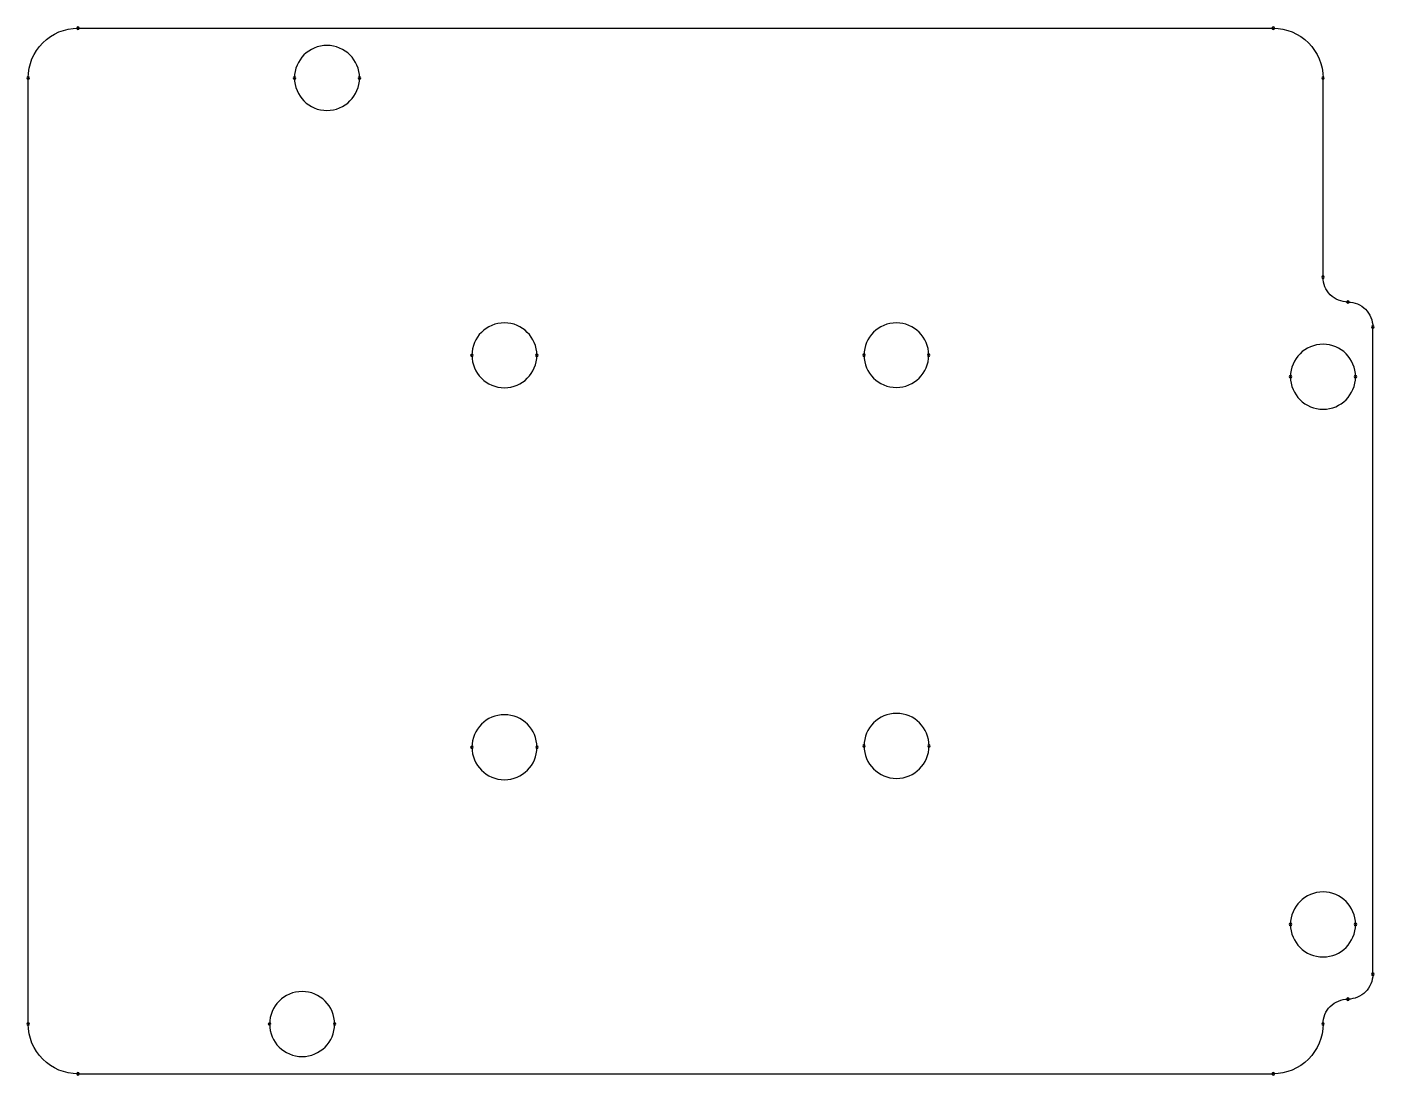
# Model space of a CAD drawing. Header units: millimetres. Extents: x 103.3 to 172, y 97.9 to 151.3.
import ezdxf

# ---------------------------------------------------------------- set-up
doc = ezdxf.new("R2010")
doc.units = ezdxf.units.MM
doc.layers.add('KeepOutLayer', color=6, linetype='CONTINUOUS')

msp = doc.modelspace()

# ---------------------------------------------------------------- linework, layer by layer
at = {"layer": 'KeepOutLayer'}
for points in [[(103.378, 148.717, -0.414214), (105.918, 151.257, -0.414214)], [(166.878, 151.257, -0.414214), (169.418, 148.717, -0.414214)], [(170.688, 137.287, -0.414214), (169.418, 138.557, -0.414214)], [(170.688, 137.287, -0.414214), (171.958, 136.017, -0.414214)], [(171.958, 102.997, -0.414214), (170.688, 101.727, -0.414214)], [(169.418, 100.457, -0.414214), (170.688, 101.727, -0.414214)], [(105.918, 97.917, -0.414214), (103.378, 100.457, -0.414214)], [(169.418, 100.457, -0.414214), (166.878, 97.917, -0.414214)]]:
    msp.add_lwpolyline(points, format="xyb", dxfattribs=at)
for points in [[(105.855, 151.257, 1), (105.982, 151.257, 1)], [(105.855, 151.257, 1), (105.982, 151.257, 1)], [(166.815, 151.257, 1), (166.941, 151.257, 1)], [(166.815, 151.257, 1), (166.941, 151.257, 1)], [(120.277, 148.717, 1), (116.959, 148.717, 1)], [(103.314, 148.717, 1), (103.442, 148.717, 1)], [(103.314, 148.717, 1), (103.442, 148.717, 1)], [(116.896, 148.717, 1), (117.023, 148.717, 1)], [(120.213, 148.717, 1), (120.34, 148.717, 1)], [(169.355, 148.717, 1), (169.482, 148.717, 1)], [(169.355, 148.717, 1), (169.482, 148.717, 1)], [(169.355, 138.557, 1), (169.482, 138.557, 1)], [(169.354, 138.557, 1), (169.481, 138.557, 1)], [(170.624, 137.287, 1), (170.751, 137.287, 1)], [(170.624, 137.287, 1), (170.751, 137.287, 1)], [(129.321, 134.57, 1), (126.009, 134.57, 1)], [(149.307, 134.577, 1), (146.009, 134.577, 1)], [(171.894, 136.017, 1), (172.022, 136.017, 1)], [(171.894, 136.017, 1), (172.021, 136.017, 1)], [(171.077, 133.477, 1), (167.759, 133.477, 1)], [(125.945, 134.57, 1), (126.072, 134.57, 1)], [(129.258, 134.57, 1), (129.385, 134.57, 1)], [(145.945, 134.577, 1), (146.072, 134.577, 1)], [(149.244, 134.577, 1), (149.371, 134.577, 1)], [(167.696, 133.477, 1), (167.823, 133.477, 1)], [(171.013, 133.477, 1), (171.14, 133.477, 1)], [(129.327, 114.577, 1), (126.009, 114.577, 1)], [(149.324, 114.645, 1), (146.008, 114.645, 1)], [(125.945, 114.577, 1), (126.072, 114.577, 1)], [(129.264, 114.577, 1), (129.391, 114.577, 1)], [(145.944, 114.645, 1), (146.071, 114.645, 1)], [(149.261, 114.645, 1), (149.388, 114.645, 1)], [(171.077, 105.537, 1), (167.759, 105.537, 1)], [(167.696, 105.537, 1), (167.823, 105.537, 1)], [(171.013, 105.537, 1), (171.14, 105.537, 1)], [(171.894, 102.997, 1), (172.021, 102.997, 1)], [(171.894, 102.997, 1), (172.022, 102.997, 1)], [(119.007, 100.457, 1), (115.689, 100.457, 1)], [(170.624, 101.727, 1), (170.751, 101.727, 1)], [(170.625, 101.727, 1), (170.752, 101.727, 1)], [(103.314, 100.457, 1), (103.442, 100.457, 1)], [(103.314, 100.457, 1), (103.442, 100.457, 1)], [(115.626, 100.457, 1), (115.753, 100.457, 1)], [(118.943, 100.457, 1), (119.07, 100.457, 1)], [(169.355, 100.457, 1), (169.482, 100.457, 1)], [(169.355, 100.457, 1), (169.482, 100.457, 1)], [(105.855, 97.917, 1), (105.982, 97.917, 1)], [(105.855, 97.917, 1), (105.982, 97.917, 1)], [(166.815, 97.917, 1), (166.941, 97.917, 1)], [(166.815, 97.917, 1), (166.941, 97.917, 1)]]:
    msp.add_lwpolyline(points, format="xyb", close=True, dxfattribs=at)
for points in [[(105.918, 151.257), (166.878, 151.257)], [(103.378, 100.457), (103.378, 148.717)], [(169.418, 138.557), (169.418, 148.717)], [(171.958, 102.997), (171.958, 136.017)], [(105.918, 97.917), (166.878, 97.917)]]:
    msp.add_lwpolyline(points, dxfattribs=at)

doc.saveas('drawing.dxf')
